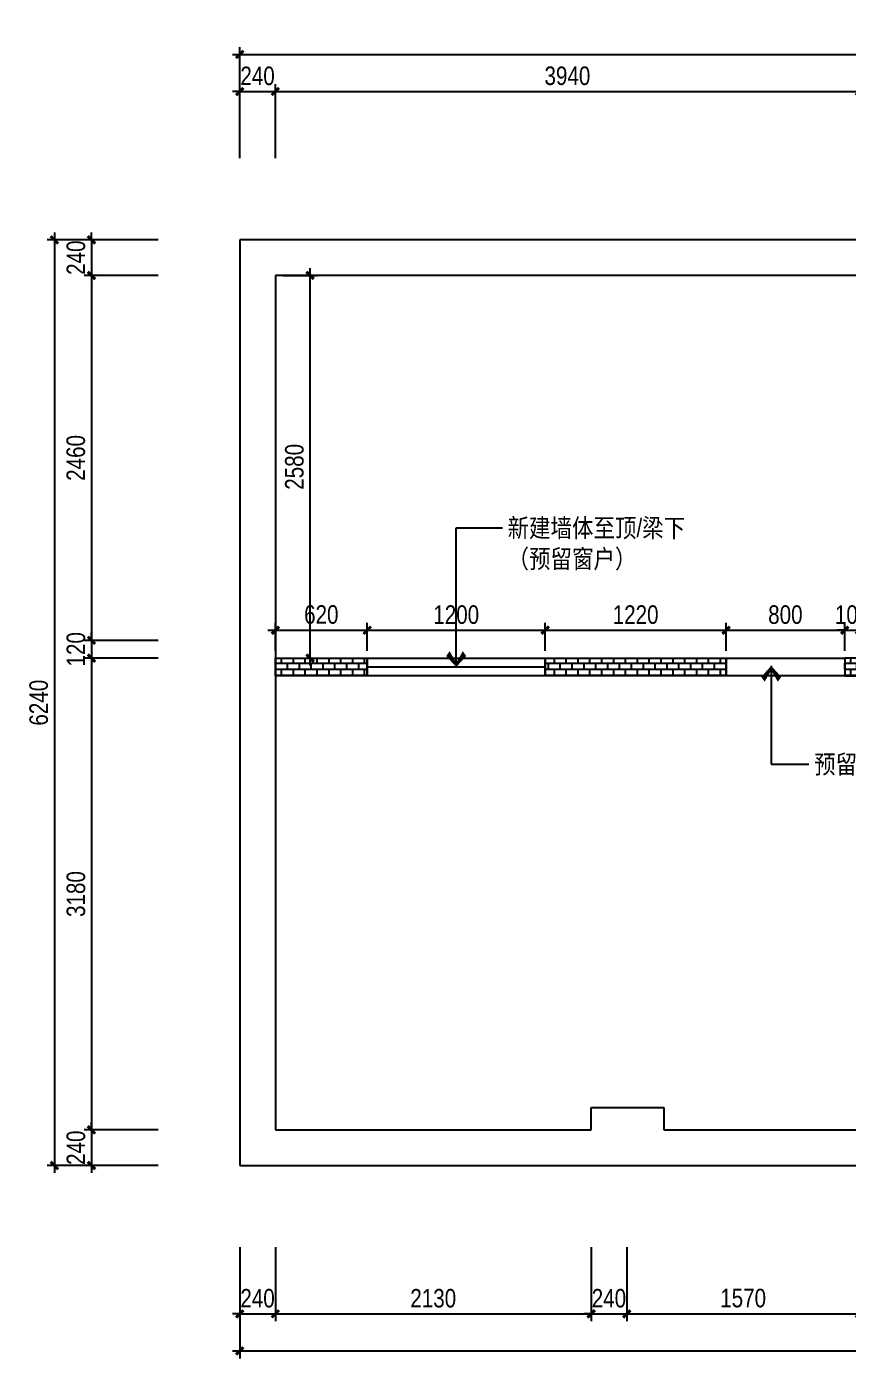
# Model space of a CAD drawing. Extents: x 160245 to 405305, y -111140 to 232735.
# Drawn here: x 314039 to 319581, y 75693 to 84670 of the extents above; entities that cross this region are included whole.
import ezdxf

# ---------------------------------------------------------------- set-up
doc = ezdxf.new("R2010")
doc.units = 0
doc.header["$LTSCALE"] = 10
doc.header["$MEASUREMENT"] = 0
doc.linetypes.add('DASH', pattern=[0.35, 0.25, -0.1])
doc.layers.get('Defpoints').update_dxf_attribs({"color": 229})
for name, color, linetype in [('P-N wall 新建隔墙2', 241, 'Continuous'), ('P-O wall 原始墙体', 245, 'Continuous'), ('P-o 原建筑尺寸', 8, 'Continuous')]:
    doc.layers.add(name, color=color, linetype=linetype)
doc.styles.add('PDC DIM', font='PMingLiU-ExtB.ttf', dxfattribs={"width": 0.85})
doc.dimstyles.new('PDC-A2', dxfattribs={"dimscale": 0, "dimtxt": 2.5, "dimasz": 1, "dimexe": 1, "dimexo": 1, "dimgap": 0.7, "dimtad": 1, "dimdec": 0, "dimtxsty": 'PDC DIM', "dimblk": 'ARCHTICK', "dimcen": 1, "dimdle": 1, "dimclrd": 8, "dimclre": 8, "dimclrt": 9, "dimadec": 0, "dimazin": 0, "dimtfac": 1, "dimtdec": 0, "dimtix": 1, "dimtmove": 2, "dimatfit": 3, "dimldrblk": 'PDC A2 T R', "dimfxl": 10, "dimfxlon": 1, "dimarcsym": 0})

# ---------------------------------------------------------------- blocks, each defined once
blk = doc.blocks.new('_ArchTick')
at = {"color": 0, "linetype": 'ByBlock', "const_width": 0.4}
blk.add_lwpolyline([(-0.5, -0.5), (0.5, 0.5)], dxfattribs=at)
blk = doc.blocks.new('*D1532')
at = {"layer": 'Defpoints', "color": 0}
for p in [(314976.5, 83233), (314476.5, 82993), (314976.5, 82993)]:
    blk.add_point(p, dxfattribs=at)
at = {"layer": 'P-o 原建筑尺寸', "color": 8, "lineweight": -2}
for p, q in [((314926.5, 83233), (314426.5, 83233)), ((314476.5, 83233), (314476.5, 83283)), ((314476.5, 83233), (314476.5, 82993)), ((314926.5, 82993), (314426.5, 82993)), ((314476.5, 82993), (314476.5, 82943))]:
    blk.add_line(p, q, dxfattribs=at)
at = {"layer": 'P-o 原建筑尺寸', "color": 8, "lineweight": -2, "xscale": 50, "yscale": 50, "zscale": 50}
for p, rotation in [((314476.5, 83233), 270), ((314476.5, 82993), 90)]:
    blk.add_blockref('_ArchTick', p, dxfattribs=dict(at, rotation=rotation))
at = {"layer": 'P-o 原建筑尺寸', "color": 9, "insert": (314371.9, 83113), "char_height": 125, "attachment_point": 5, "rotation": 90, "style": 'PDC DIM'}
blk.add_mtext('240', dxfattribs=at)
blk = doc.blocks.new('PDC A2 T R')
at = {"color": 0, "linetype": 'ByBlock'}
blk.add_line((0, 0), (-2, 0), dxfattribs=at)
for points in [[(-2.15, 0.89), (-1.49, 1.35), (-0.6, 0), (0, 0)], [(-2.15, -0.89), (-1.49, -1.35), (-0.6, 0), (0, 0)]]:
    blk.add_solid(points, dxfattribs=at)
blk = doc.blocks.new('*D1533')
at = {"layer": 'Defpoints', "color": 0}
for p in [(314976.5, 82993), (314476.5, 80533), (314976.5, 80533)]:
    blk.add_point(p, dxfattribs=at)
at = {"layer": 'P-o 原建筑尺寸', "color": 8, "lineweight": -2}
for p, q in [((314476.5, 83043), (314476.5, 80483)), ((314926.5, 82993), (314426.5, 82993)), ((314926.5, 80533), (314426.5, 80533))]:
    blk.add_line(p, q, dxfattribs=at)
at = {"layer": 'P-o 原建筑尺寸', "color": 8, "lineweight": -2, "xscale": 50, "yscale": 50, "zscale": 50}
for p, rotation in [((314476.5, 82993), 90), ((314476.5, 80533), 270)]:
    blk.add_blockref('_ArchTick', p, dxfattribs=dict(at, rotation=rotation))
at = {"layer": 'P-o 原建筑尺寸', "color": 9, "insert": (314371.1, 81763), "char_height": 125, "attachment_point": 5, "rotation": 90, "style": 'PDC DIM'}
blk.add_mtext('2460', dxfattribs=at)
blk = doc.blocks.new('*D1534')
at = {"layer": 'Defpoints', "color": 0}
for p in [(314976.5, 77233), (314476.5, 76993), (314976.5, 76993)]:
    blk.add_point(p, dxfattribs=at)
at = {"layer": 'P-o 原建筑尺寸', "color": 8, "lineweight": -2}
for p, q in [((314926.5, 77233), (314426.5, 77233)), ((314476.5, 77233), (314476.5, 77283)), ((314476.5, 77233), (314476.5, 76993)), ((314926.5, 76993), (314426.5, 76993)), ((314476.5, 76993), (314476.5, 76943))]:
    blk.add_line(p, q, dxfattribs=at)
at = {"layer": 'P-o 原建筑尺寸', "color": 8, "lineweight": -2, "xscale": 50, "yscale": 50, "zscale": 50}
for p, rotation in [((314476.5, 77233), 270), ((314476.5, 76993), 90)]:
    blk.add_blockref('_ArchTick', p, dxfattribs=dict(at, rotation=rotation))
at = {"layer": 'P-o 原建筑尺寸', "color": 9, "insert": (314371.9, 77113), "char_height": 125, "attachment_point": 5, "rotation": 90, "style": 'PDC DIM'}
blk.add_mtext('240', dxfattribs=at)
blk = doc.blocks.new('*D1535')
at = {"layer": 'Defpoints', "color": 0}
for p in [(314976.5, 83233), (314226.5, 76993), (314976.5, 76993)]:
    blk.add_point(p, dxfattribs=at)
at = {"layer": 'P-o 原建筑尺寸', "color": 8, "lineweight": -2}
for p, q in [((314726.5, 83233), (314176.5, 83233)), ((314226.5, 83283), (314226.5, 76943)), ((314726.5, 76993), (314176.5, 76993))]:
    blk.add_line(p, q, dxfattribs=at)
at = {"layer": 'P-o 原建筑尺寸', "color": 8, "lineweight": -2, "xscale": 50, "yscale": 50, "zscale": 50}
for p, rotation in [((314226.5, 83233), 90), ((314226.5, 76993), 270)]:
    blk.add_blockref('_ArchTick', p, dxfattribs=dict(at, rotation=rotation))
at = {"layer": 'P-o 原建筑尺寸', "color": 9, "insert": (314121.1, 80113), "char_height": 125, "attachment_point": 5, "rotation": 90, "style": 'PDC DIM'}
blk.add_mtext('6240', dxfattribs=at)
blk = doc.blocks.new('*D1536')
at = {"layer": 'Defpoints', "color": 0}
for p in [(315716.5, 84233), (315476.5, 83733), (315716.5, 83733)]:
    blk.add_point(p, dxfattribs=at)
at = {"layer": 'P-o 原建筑尺寸', "color": 8, "lineweight": -2}
for p, q in [((315476.5, 84233), (315426.5, 84233)), ((315476.5, 83783), (315476.5, 84283)), ((315476.5, 84233), (315716.5, 84233)), ((315716.5, 83783), (315716.5, 84283)), ((315716.5, 84233), (315766.5, 84233))]:
    blk.add_line(p, q, dxfattribs=at)
at = {"layer": 'P-o 原建筑尺寸', "color": 8, "lineweight": -2, "xscale": 50, "yscale": 50, "zscale": 50}
blk.add_blockref('_ArchTick', (315476.5, 84233), dxfattribs=at)
at = {"layer": 'P-o 原建筑尺寸', "color": 8, "lineweight": -2, "xscale": 50, "yscale": 50, "zscale": 50, "rotation": 180}
blk.add_blockref('_ArchTick', (315716.5, 84233), dxfattribs=at)
at = {"layer": 'P-o 原建筑尺寸', "color": 9, "insert": (315596.5, 84337.6), "char_height": 125, "attachment_point": 5, "style": 'PDC DIM'}
blk.add_mtext('240', dxfattribs=at)
blk = doc.blocks.new('*D1537')
at = {"layer": 'Defpoints', "color": 0}
for p in [(319656.5, 84233), (315716.5, 83733), (319656.5, 83733)]:
    blk.add_point(p, dxfattribs=at)
at = {"layer": 'P-o 原建筑尺寸', "color": 8, "lineweight": -2}
for p, q in [((315666.5, 84233), (319706.5, 84233)), ((315716.5, 83783), (315716.5, 84283)), ((319656.5, 83783), (319656.5, 84283))]:
    blk.add_line(p, q, dxfattribs=at)
at = {"layer": 'P-o 原建筑尺寸', "color": 8, "lineweight": -2, "xscale": 50, "yscale": 50, "zscale": 50, "rotation": 180}
blk.add_blockref('_ArchTick', (315716.5, 84233), dxfattribs=at)
at = {"layer": 'P-o 原建筑尺寸', "color": 8, "lineweight": -2, "xscale": 50, "yscale": 50, "zscale": 50}
blk.add_blockref('_ArchTick', (319656.5, 84233), dxfattribs=at)
at = {"layer": 'P-o 原建筑尺寸', "color": 9, "insert": (317686.5, 84338.4), "char_height": 125, "attachment_point": 5, "style": 'PDC DIM'}
blk.add_mtext('3940', dxfattribs=at)
blk = doc.blocks.new('*D1541')
at = {"layer": 'Defpoints', "color": 0}
for p in [(329156.5, 84483), (315476.5, 83733), (329156.5, 83733)]:
    blk.add_point(p, dxfattribs=at)
at = {"layer": 'P-o 原建筑尺寸', "color": 8, "lineweight": -2}
for p, q in [((315426.5, 84483), (329206.5, 84483)), ((315476.5, 83983), (315476.5, 84533)), ((329156.5, 83983), (329156.5, 84533))]:
    blk.add_line(p, q, dxfattribs=at)
at = {"layer": 'P-o 原建筑尺寸', "color": 8, "lineweight": -2, "xscale": 50, "yscale": 50, "zscale": 50, "rotation": 180}
blk.add_blockref('_ArchTick', (315476.5, 84483), dxfattribs=at)
at = {"layer": 'P-o 原建筑尺寸', "color": 8, "lineweight": -2, "xscale": 50, "yscale": 50, "zscale": 50}
blk.add_blockref('_ArchTick', (329156.5, 84483), dxfattribs=at)
at = {"layer": 'P-o 原建筑尺寸', "color": 9, "insert": (322316.5, 84588.4), "char_height": 125, "attachment_point": 5, "style": 'PDC DIM'}
blk.add_mtext('13680', dxfattribs=at)
blk = doc.blocks.new('*D1546')
at = {"layer": 'Defpoints', "color": 0}
for p in [(315476.5, 76493), (315716.5, 76493), (315716.5, 75993)]:
    blk.add_point(p, dxfattribs=at)
at = {"layer": 'P-o 原建筑尺寸', "color": 8, "lineweight": -2}
for p, q in [((315476.5, 76443), (315476.5, 75943)), ((315716.5, 76443), (315716.5, 75943)), ((315476.5, 75993), (315426.5, 75993)), ((315476.5, 75993), (315716.5, 75993)), ((315716.5, 75993), (315766.5, 75993))]:
    blk.add_line(p, q, dxfattribs=at)
at = {"layer": 'P-o 原建筑尺寸', "color": 8, "lineweight": -2, "xscale": 50, "yscale": 50, "zscale": 50}
blk.add_blockref('_ArchTick', (315476.5, 75993), dxfattribs=at)
at = {"layer": 'P-o 原建筑尺寸', "color": 8, "lineweight": -2, "xscale": 50, "yscale": 50, "zscale": 50, "rotation": 180}
blk.add_blockref('_ArchTick', (315716.5, 75993), dxfattribs=at)
at = {"layer": 'P-o 原建筑尺寸', "color": 9, "insert": (315596.5, 76097.6), "char_height": 125, "attachment_point": 5, "style": 'PDC DIM'}
blk.add_mtext('240', dxfattribs=at)
blk = doc.blocks.new('*D1547')
at = {"layer": 'Defpoints', "color": 0}
for p in [(315716.5, 76493), (317846.5, 76493), (317846.5, 75993)]:
    blk.add_point(p, dxfattribs=at)
at = {"layer": 'P-o 原建筑尺寸', "color": 8, "lineweight": -2}
for p, q in [((315716.5, 76443), (315716.5, 75943)), ((317846.5, 76443), (317846.5, 75943)), ((315666.5, 75993), (317896.5, 75993))]:
    blk.add_line(p, q, dxfattribs=at)
at = {"layer": 'P-o 原建筑尺寸', "color": 8, "lineweight": -2, "xscale": 50, "yscale": 50, "zscale": 50, "rotation": 180}
blk.add_blockref('_ArchTick', (315716.5, 75993), dxfattribs=at)
at = {"layer": 'P-o 原建筑尺寸', "color": 8, "lineweight": -2, "xscale": 50, "yscale": 50, "zscale": 50}
blk.add_blockref('_ArchTick', (317846.5, 75993), dxfattribs=at)
at = {"layer": 'P-o 原建筑尺寸', "color": 9, "insert": (316781.5, 76097.6), "char_height": 125, "attachment_point": 5, "style": 'PDC DIM'}
blk.add_mtext('2130', dxfattribs=at)
blk = doc.blocks.new('*D1553')
at = {"layer": 'Defpoints', "color": 0}
for p in [(315476.5, 76493), (329156.5, 76418), (329156.5, 75743)]:
    blk.add_point(p, dxfattribs=at)
at = {"layer": 'P-o 原建筑尺寸', "color": 8, "lineweight": -2}
for p, q in [((315476.5, 76243), (315476.5, 75693)), ((329156.5, 76243), (329156.5, 75693)), ((315426.5, 75743), (329206.5, 75743))]:
    blk.add_line(p, q, dxfattribs=at)
at = {"layer": 'P-o 原建筑尺寸', "color": 8, "lineweight": -2, "xscale": 50, "yscale": 50, "zscale": 50, "rotation": 180}
blk.add_blockref('_ArchTick', (315476.5, 75743), dxfattribs=at)
at = {"layer": 'P-o 原建筑尺寸', "color": 8, "lineweight": -2, "xscale": 50, "yscale": 50, "zscale": 50}
blk.add_blockref('_ArchTick', (329156.5, 75743), dxfattribs=at)
at = {"layer": 'P-o 原建筑尺寸', "color": 9, "insert": (322316.5, 75848.4), "char_height": 125, "attachment_point": 5, "style": 'PDC DIM'}
blk.add_mtext('13680', dxfattribs=at)
blk = doc.blocks.new('*D1558')
at = {"layer": 'Defpoints', "color": 0}
for p in [(314976.5, 80533), (314476.5, 80413), (314976.5, 80413)]:
    blk.add_point(p, dxfattribs=at)
at = {"layer": 'P-o 原建筑尺寸', "color": 8, "lineweight": -2}
for p, q in [((314926.5, 80533), (314426.5, 80533)), ((314476.5, 80533), (314476.5, 80583)), ((314476.5, 80533), (314476.5, 80413)), ((314926.5, 80413), (314426.5, 80413)), ((314476.5, 80413), (314476.5, 80363))]:
    blk.add_line(p, q, dxfattribs=at)
at = {"layer": 'P-o 原建筑尺寸', "color": 8, "lineweight": -2, "xscale": 50, "yscale": 50, "zscale": 50}
for p, rotation in [((314476.5, 80533), 270), ((314476.5, 80413), 90)]:
    blk.add_blockref('_ArchTick', p, dxfattribs=dict(at, rotation=rotation))
at = {"layer": 'P-o 原建筑尺寸', "color": 9, "insert": (314371.9, 80473), "char_height": 125, "attachment_point": 5, "rotation": 90, "style": 'PDC DIM'}
blk.add_mtext('120', dxfattribs=at)
blk = doc.blocks.new('*D1559')
at = {"layer": 'Defpoints', "color": 0}
for p in [(314976.5, 80413), (314476.5, 77233), (314976.5, 77233)]:
    blk.add_point(p, dxfattribs=at)
at = {"layer": 'P-o 原建筑尺寸', "color": 8, "lineweight": -2}
for p, q in [((314476.5, 80463), (314476.5, 77183)), ((314926.5, 80413), (314426.5, 80413)), ((314926.5, 77233), (314426.5, 77233))]:
    blk.add_line(p, q, dxfattribs=at)
at = {"layer": 'P-o 原建筑尺寸', "color": 8, "lineweight": -2, "xscale": 50, "yscale": 50, "zscale": 50}
for p, rotation in [((314476.5, 80413), 90), ((314476.5, 77233), 270)]:
    blk.add_blockref('_ArchTick', p, dxfattribs=dict(at, rotation=rotation))
at = {"layer": 'P-o 原建筑尺寸', "color": 9, "insert": (314371.9, 78823), "char_height": 125, "attachment_point": 5, "rotation": 90, "style": 'PDC DIM'}
blk.add_mtext('3180', dxfattribs=at)
blk = doc.blocks.new('*D1562')
at = {"layer": 'Defpoints', "color": 0}
for p in [(317846.5, 76493), (318086.5, 76493), (318086.5, 75993)]:
    blk.add_point(p, dxfattribs=at)
at = {"layer": 'P-o 原建筑尺寸', "color": 8, "lineweight": -2}
for p, q in [((317846.5, 76443), (317846.5, 75943)), ((318086.5, 76443), (318086.5, 75943)), ((317846.5, 75993), (317796.5, 75993)), ((317846.5, 75993), (318086.5, 75993)), ((318086.5, 75993), (318136.5, 75993))]:
    blk.add_line(p, q, dxfattribs=at)
at = {"layer": 'P-o 原建筑尺寸', "color": 8, "lineweight": -2, "xscale": 50, "yscale": 50, "zscale": 50}
blk.add_blockref('_ArchTick', (317846.5, 75993), dxfattribs=at)
at = {"layer": 'P-o 原建筑尺寸', "color": 8, "lineweight": -2, "xscale": 50, "yscale": 50, "zscale": 50, "rotation": 180}
blk.add_blockref('_ArchTick', (318086.5, 75993), dxfattribs=at)
at = {"layer": 'P-o 原建筑尺寸', "color": 9, "insert": (317966.5, 76097.6), "char_height": 125, "attachment_point": 5, "style": 'PDC DIM'}
blk.add_mtext('240', dxfattribs=at)
blk = doc.blocks.new('*D1563')
at = {"layer": 'Defpoints', "color": 0}
for p in [(318086.5, 76493), (319656.5, 76493), (319656.5, 75993)]:
    blk.add_point(p, dxfattribs=at)
at = {"layer": 'P-o 原建筑尺寸', "color": 8, "lineweight": -2}
for p, q in [((318086.5, 76443), (318086.5, 75943)), ((319656.5, 76443), (319656.5, 75943)), ((318036.5, 75993), (319706.5, 75993))]:
    blk.add_line(p, q, dxfattribs=at)
at = {"layer": 'P-o 原建筑尺寸', "color": 8, "lineweight": -2, "xscale": 50, "yscale": 50, "zscale": 50, "rotation": 180}
blk.add_blockref('_ArchTick', (318086.5, 75993), dxfattribs=at)
at = {"layer": 'P-o 原建筑尺寸', "color": 8, "lineweight": -2, "xscale": 50, "yscale": 50, "zscale": 50}
blk.add_blockref('_ArchTick', (319656.5, 75993), dxfattribs=at)
at = {"layer": 'P-o 原建筑尺寸', "color": 9, "insert": (318871.5, 76098.7), "char_height": 125, "attachment_point": 5, "style": 'PDC DIM'}
blk.add_mtext('1570', dxfattribs=at)
blk = doc.blocks.new('*D1681')
at = {"layer": 'Defpoints', "color": 0}
for p in [(315716.5, 82993), (315951, 82993), (315716.5, 80413)]:
    blk.add_point(p, dxfattribs=at)
at = {"layer": 'P-N wall 新建隔墙2', "color": 8, "lineweight": -2}
for p, q in [((315951, 80363), (315951, 83043)), ((315766.5, 82993), (316001, 82993)), ((315766.5, 80413), (316001, 80413))]:
    blk.add_line(p, q, dxfattribs=at)
at = {"layer": 'P-N wall 新建隔墙2', "color": 8, "lineweight": -2, "xscale": 50, "yscale": 50, "zscale": 50}
for p, rotation in [((315951, 82993), 90), ((315951, 80413), 270)]:
    blk.add_blockref('_ArchTick', p, dxfattribs=dict(at, rotation=rotation))
at = {"layer": 'P-N wall 新建隔墙2', "color": 9, "insert": (315845.3, 81703), "char_height": 125, "attachment_point": 5, "rotation": 90, "style": 'PDC DIM'}
blk.add_mtext('2580', dxfattribs=at)
blk = doc.blocks.new('*D1682')
at = {"layer": 'Defpoints', "color": 0}
for p in [(316336.5, 80601.4), (315716.5, 80413), (316336.5, 80413)]:
    blk.add_point(p, dxfattribs=at)
at = {"layer": 'P-N wall 新建隔墙2', "color": 8, "lineweight": -2}
for p, q in [((315716.5, 80463), (315716.5, 80651.4)), ((316336.5, 80463), (316336.5, 80651.4)), ((315666.5, 80601.4), (316386.5, 80601.4))]:
    blk.add_line(p, q, dxfattribs=at)
at = {"layer": 'P-N wall 新建隔墙2', "color": 8, "lineweight": -2, "xscale": 50, "yscale": 50, "zscale": 50, "rotation": 180}
blk.add_blockref('_ArchTick', (315716.5, 80601.4), dxfattribs=at)
at = {"layer": 'P-N wall 新建隔墙2', "color": 8, "lineweight": -2, "xscale": 50, "yscale": 50, "zscale": 50}
blk.add_blockref('_ArchTick', (316336.5, 80601.4), dxfattribs=at)
at = {"layer": 'P-N wall 新建隔墙2', "color": 9, "insert": (316026.5, 80706.8), "char_height": 125, "attachment_point": 5, "style": 'PDC DIM'}
blk.add_mtext('620', dxfattribs=at)
blk = doc.blocks.new('*D1683')
at = {"layer": 'Defpoints', "color": 0}
for p in [(317536.5, 80601.4), (316336.5, 80413), (317536.5, 80413)]:
    blk.add_point(p, dxfattribs=at)
at = {"layer": 'P-N wall 新建隔墙2', "color": 8, "lineweight": -2}
for p, q in [((316336.5, 80463), (316336.5, 80651.4)), ((317536.5, 80463), (317536.5, 80651.4)), ((316286.5, 80601.4), (317586.5, 80601.4))]:
    blk.add_line(p, q, dxfattribs=at)
at = {"layer": 'P-N wall 新建隔墙2', "color": 8, "lineweight": -2, "xscale": 50, "yscale": 50, "zscale": 50, "rotation": 180}
blk.add_blockref('_ArchTick', (316336.5, 80601.4), dxfattribs=at)
at = {"layer": 'P-N wall 新建隔墙2', "color": 8, "lineweight": -2, "xscale": 50, "yscale": 50, "zscale": 50}
blk.add_blockref('_ArchTick', (317536.5, 80601.4), dxfattribs=at)
at = {"layer": 'P-N wall 新建隔墙2', "color": 9, "insert": (316936.5, 80706), "char_height": 125, "attachment_point": 5, "style": 'PDC DIM'}
blk.add_mtext('1200', dxfattribs=at)
blk = doc.blocks.new('*D1684')
at = {"layer": 'Defpoints', "color": 0}
for p in [(318756.5, 80601.4), (317536.5, 80413), (318756.5, 80413)]:
    blk.add_point(p, dxfattribs=at)
at = {"layer": 'P-N wall 新建隔墙2', "color": 8, "lineweight": -2}
for p, q in [((317536.5, 80463), (317536.5, 80651.4)), ((318756.5, 80463), (318756.5, 80651.4)), ((317486.5, 80601.4), (318806.5, 80601.4))]:
    blk.add_line(p, q, dxfattribs=at)
at = {"layer": 'P-N wall 新建隔墙2', "color": 8, "lineweight": -2, "xscale": 50, "yscale": 50, "zscale": 50, "rotation": 180}
blk.add_blockref('_ArchTick', (317536.5, 80601.4), dxfattribs=at)
at = {"layer": 'P-N wall 新建隔墙2', "color": 8, "lineweight": -2, "xscale": 50, "yscale": 50, "zscale": 50}
blk.add_blockref('_ArchTick', (318756.5, 80601.4), dxfattribs=at)
at = {"layer": 'P-N wall 新建隔墙2', "color": 9, "insert": (318146.5, 80706), "char_height": 125, "attachment_point": 5, "style": 'PDC DIM'}
blk.add_mtext('1220', dxfattribs=at)
blk = doc.blocks.new('*D1685')
at = {"layer": 'Defpoints', "color": 0}
for p in [(319556.5, 80601.4), (318756.5, 80413), (319556.5, 80413)]:
    blk.add_point(p, dxfattribs=at)
at = {"layer": 'P-N wall 新建隔墙2', "color": 8, "lineweight": -2}
for p, q in [((318756.5, 80463), (318756.5, 80651.4)), ((319556.5, 80463), (319556.5, 80651.4)), ((318706.5, 80601.4), (319606.5, 80601.4))]:
    blk.add_line(p, q, dxfattribs=at)
at = {"layer": 'P-N wall 新建隔墙2', "color": 8, "lineweight": -2, "xscale": 50, "yscale": 50, "zscale": 50, "rotation": 180}
blk.add_blockref('_ArchTick', (318756.5, 80601.4), dxfattribs=at)
at = {"layer": 'P-N wall 新建隔墙2', "color": 8, "lineweight": -2, "xscale": 50, "yscale": 50, "zscale": 50}
blk.add_blockref('_ArchTick', (319556.5, 80601.4), dxfattribs=at)
at = {"layer": 'P-N wall 新建隔墙2', "color": 9, "insert": (319156.5, 80706), "char_height": 125, "attachment_point": 5, "style": 'PDC DIM'}
blk.add_mtext('800', dxfattribs=at)
blk = doc.blocks.new('*D1686')
at = {"layer": 'Defpoints', "color": 0}
for p in [(319656.5, 80601.4), (319556.5, 80413), (319656.5, 80413)]:
    blk.add_point(p, dxfattribs=at)
at = {"layer": 'P-N wall 新建隔墙2', "color": 8, "lineweight": -2}
for p, q in [((319556.5, 80463), (319556.5, 80651.4)), ((319656.5, 80463), (319656.5, 80651.4)), ((319556.5, 80601.4), (319506.5, 80601.4)), ((319556.5, 80601.4), (319656.5, 80601.4)), ((319656.5, 80601.4), (319706.5, 80601.4))]:
    blk.add_line(p, q, dxfattribs=at)
at = {"layer": 'P-N wall 新建隔墙2', "color": 8, "lineweight": -2, "xscale": 50, "yscale": 50, "zscale": 50}
blk.add_blockref('_ArchTick', (319556.5, 80601.4), dxfattribs=at)
at = {"layer": 'P-N wall 新建隔墙2', "color": 8, "lineweight": -2, "xscale": 50, "yscale": 50, "zscale": 50, "rotation": 180}
blk.add_blockref('_ArchTick', (319656.5, 80601.4), dxfattribs=at)
at = {"layer": 'P-N wall 新建隔墙2', "color": 9, "insert": (319606.5, 80706), "char_height": 125, "attachment_point": 5, "style": 'PDC DIM'}
blk.add_mtext('100', dxfattribs=at)

msp = doc.modelspace()

# ---------------------------------------------------------------- hatches: boundary and pattern name
at = {"layer": 'P-N wall 新建隔墙2'}
h = msp.add_hatch(dxfattribs=at)
h.set_pattern_fill('AR-B816', color=250, scale=5)
h.set_pattern_definition([(0, (9438.613, 385738.773), (0, 40), []), (90, (9438.613, 385738.773), (-40, 40), [40, -40])])
h.paths.add_polyline_path([(316336.5, 80293), (315716.5, 80293), (315716.5, 80413), (316336.5, 80413)])
h.paths.add_polyline_path([(318756.5, 80293), (317536.5, 80293), (317536.5, 80413), (318756.5, 80413)])
h.paths.add_polyline_path([(319656.5, 80413), (319556.5, 80413), (319556.5, 80293), (319656.5, 80293), (319656.5, 80193), (319896.5, 80193), (319896.5, 80413)])

# ---------------------------------------------------------------- linework, layer by layer
msp.add_line((317536.5, 80353), (316336.5, 80353), dxfattribs=at)
for points in [[(316336.5, 80293), (315716.5, 80293), (315716.5, 80413), (316336.5, 80413)], [(317536.5, 80293), (316336.5, 80293), (316336.5, 80413), (317536.5, 80413)], [(318756.5, 80293), (317536.5, 80293), (317536.5, 80413), (318756.5, 80413)]]:
    msp.add_lwpolyline(points, close=True, dxfattribs=at)
at = {"layer": 'P-N wall 新建隔墙2', "linetype": 'DASH'}
msp.add_lwpolyline([(319556.5, 80293), (318756.5, 80293), (318756.5, 80413), (319556.5, 80413)], close=True, dxfattribs=at)
at = {"layer": 'P-N wall 新建隔墙2'}
msp.add_lwpolyline([(319656.5, 80413), (319556.5, 80413), (319556.5, 80293), (319656.5, 80293), (319656.5, 80193), (319896.5, 80193), (319896.5, 80413), (319656.5, 80413)], dxfattribs=at)
at = {"layer": 'P-O wall 原始墙体'}
for p, q in [((329156.5, 83233), (315476.5, 83233)), ((315476.5, 83233), (315476.5, 76993)), ((315716.5, 82993), (315716.5, 77233)), ((319656.5, 82993), (315716.5, 82993)), ((317846.5, 77233), (317846.5, 77383)), ((317846.5, 77383), (318336.5, 77383)), ((318336.5, 77383), (318336.5, 77233)), ((315716.5, 77233), (317846.5, 77233)), ((318336.5, 77233), (324476.5, 77233)), ((315476.5, 76993), (329156.5, 76993))]:
    msp.add_line(p, q, dxfattribs=at)

# ---------------------------------------------------------------- texts
at = {"layer": 'P-N wall 新建隔墙2', "color": 9, "char_height": 125, "attachment_point": 1, "style": 'PDC DIM'}
for s, insert in [('新建墙体至顶/梁下\\P（预留窗户）', (317282.6, 81353.5)), ('{\\fSimSun|b0|i0|c134|p2;预留门洞\\fPMingLiU-ExtB|b0|i0|c136|p18;H=2}1{\\fPMingLiU-ExtB|b0|i0|c136|p18;00}', (319350.7, 79760.1))]:
    msp.add_mtext(s, dxfattribs=dict(at, insert=insert))

# ---------------------------------------------------------------- dimensions: what is measured, and where the dimension line sits
at = {"layer": 'P-N wall 新建隔墙2'}
dim = msp.add_linear_dim(base=(315951, 82993), p1=(315716.5, 80413), p2=(315716.5, 82993), angle=90, dimstyle='PDC-A2', override={"dimscale": 50}, dxfattribs=at)
dim.commit()
dim.dimension.update_dxf_attribs({"geometry": '*D1681', "text_midpoint": (315845.3, 81703)})
for base, p1, p2, picture, middle in [((316336.5, 80601.4), (315716.5, 80413), (316336.5, 80413), '*D1682', (316026.5, 80706.8)), ((317536.5, 80601.4), (316336.5, 80413), (317536.5, 80413), '*D1683', (316936.5, 80706)), ((318756.5, 80601.4), (317536.5, 80413), (318756.5, 80413), '*D1684', (318146.5, 80706)), ((319556.5, 80601.4), (318756.5, 80413), (319556.5, 80413), '*D1685', (319156.5, 80706)), ((319656.5, 80601.4), (319556.5, 80413), (319656.5, 80413), '*D1686', (319606.5, 80706))]:
    dim = msp.add_linear_dim(base=base, p1=p1, p2=p2, dimstyle='PDC-A2', override={"dimscale": 50}, dxfattribs=at)
    dim.commit()
    dim.dimension.update_dxf_attribs({"geometry": picture, "text_midpoint": middle})
at = {"layer": 'P-o 原建筑尺寸'}
for base, p1, p2, picture, middle in [((329156.5, 84483), (315476.5, 83733), (329156.5, 83733), '*D1541', (322316.5, 84588.4)), ((315716.5, 84233), (315476.5, 83733), (315716.5, 83733), '*D1536', (315596.5, 84337.6)), ((319656.5, 84233), (315716.5, 83733), (319656.5, 83733), '*D1537', (317686.5, 84338.4)), ((315716.5, 75993), (315476.5, 76493), (315716.5, 76493), '*D1546', (315596.5, 76097.6)), ((329156.5, 75743), (315476.5, 76493), (329156.5, 76418), '*D1553', (322316.5, 75848.4)), ((317846.5, 75993), (315716.5, 76493), (317846.5, 76493), '*D1547', (316781.5, 76097.6)), ((318086.5, 75993), (317846.5, 76493), (318086.5, 76493), '*D1562', (317966.5, 76097.6)), ((319656.5, 75993), (318086.5, 76493), (319656.5, 76493), '*D1563', (318871.5, 76098.7))]:
    dim = msp.add_linear_dim(base=base, p1=p1, p2=p2, dimstyle='PDC-A2', override={"dimscale": 50}, dxfattribs=at)
    dim.commit()
    dim.dimension.update_dxf_attribs({"geometry": picture, "text_midpoint": middle})
for base, p1, p2, picture, middle in [((314226.5, 76993), (314976.5, 83233), (314976.5, 76993), '*D1535', (314121.1, 80113)), ((314476.5, 82993), (314976.5, 83233), (314976.5, 82993), '*D1532', (314371.9, 83113)), ((314476.5, 80533), (314976.5, 82993), (314976.5, 80533), '*D1533', (314371.1, 81763)), ((314476.5, 80413), (314976.5, 80533), (314976.5, 80413), '*D1558', (314371.9, 80473)), ((314476.5, 77233), (314976.5, 80413), (314976.5, 77233), '*D1559', (314371.9, 78823)), ((314476.5, 76993), (314976.5, 77233), (314976.5, 76993), '*D1534', (314371.9, 77113))]:
    dim = msp.add_linear_dim(base=base, p1=p1, p2=p2, angle=90, dimstyle='PDC-A2', override={"dimscale": 50}, dxfattribs=at)
    dim.commit()
    dim.dimension.update_dxf_attribs({"geometry": picture, "text_midpoint": middle})

# ---------------------------------------------------------------- leaders
at = {"layer": 'P-N wall 新建隔墙2', "annotation_type": 0, "has_hookline": 1, "hookline_direction": 0}
for points in [[(316936.5, 80353), (316936.5, 81291), (317247.6, 81291)], [(319061.1, 80361.4), (319061.1, 79697.6), (319315.7, 79697.6)]]:
    msp.add_leader(points, dimstyle='PDC-A2', override={"dimscale": 50, "dimtad": 0}, dxfattribs=at)

doc.saveas('drawing.dxf')
